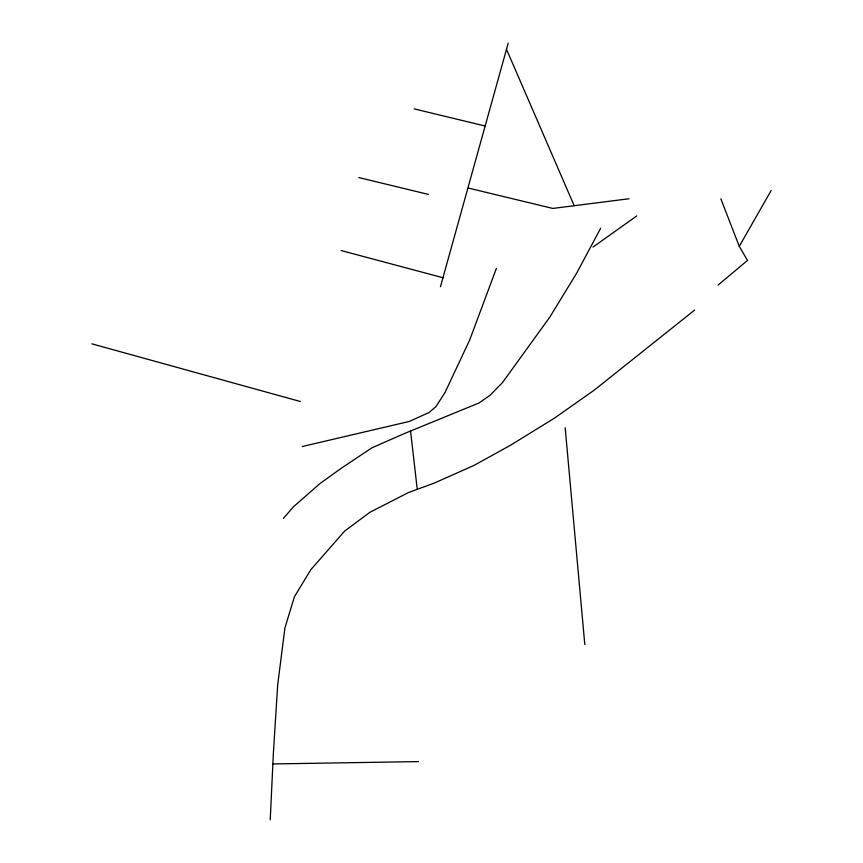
<?xml version="1.0" encoding="UTF-8"?>
<svg xmlns="http://www.w3.org/2000/svg" width="863" height="863" viewBox="0 0 863 863"><rect width="100%" height="100%" fill="white"/><g stroke="black" fill="none" stroke-linecap="round" stroke-linejoin="round"><path stroke-width="1.29" d="M270.238 819.85L273.323 754.122L277.681 684.942L284.909 627.984L294.445 596.678L310.863 569.645L344.725 531.015L369.828 512.342L408.35 492.611L434.639 482.924L474.143 465.34L510.54 445.222L554.175 418.318L593.766 390.497L694.672 310.054M440.443 286.764L508.199 43.15M496.398 268.393L469.699 339.968L444.952 392.654L435.912 406.656L429.073 412.514L409.202 421.478L302.266 446.516M600.68 228.199L576.43 273.571L549.774 317.174L502.449 382.622L489.785 395.524L478.965 402.989L403.852 433.776L371.899 447.843L341.36 468.199L319.86 483.647L293.603 506.646L283.388 518.426M718.059 285.114L747.498 260.432L739.278 246.354L771.144 190.529M593 247.066L636.797 215.912M629.03 198.749L552.795 208.436L468.426 188.08M272.859 763.949L418.404 761.598M414.208 108.889L485.438 126.084M358.781 177.541L428.404 194.412M341.133 250.55L443.01 277.735M91.856 343.83L300.378 401.511M506.505 49.299L574.197 205.718M720.853 198.814L739.278 246.354M410.572 431.025L417.25 489.332M565.168 427.714L584.801 644.553"/></g></svg>
